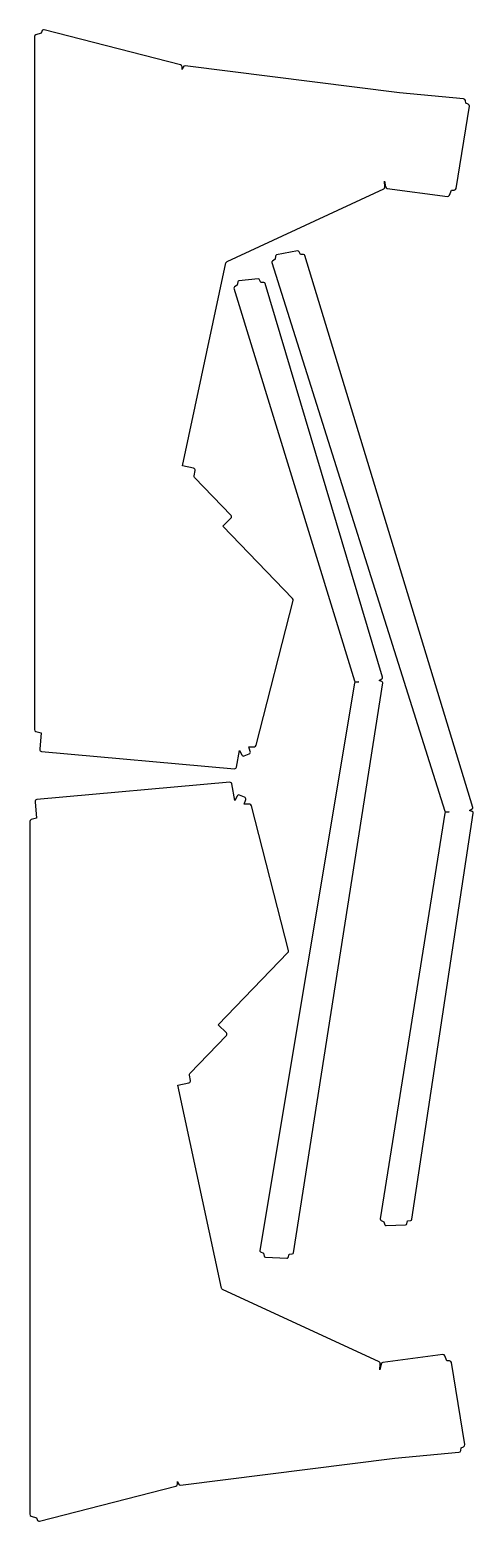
# Model space of a CAD drawing. Header units: millimetres. Extents: x 5087 to 6401, y 692 to 5113.
import ezdxf

# ---------------------------------------------------------------- set-up
doc = ezdxf.new("R2010")
doc.units = ezdxf.units.MM
doc.layers.get('0').update_dxf_attribs({"linetype": 'CONTINUOUS'})

msp = doc.modelspace()

# ---------------------------------------------------------------- linework, layer by layer
for points in [[(5736.4, 2987.7), (5752.5, 2987.9, 0.339454), (5758.3, 2992.4), (5867.1, 3421.7, 0.259743), (5865.6, 3427.3), (5658.9, 3641.3), (5683.3, 3664.9, 0.414214), (5683.5, 3673.4), (5575.2, 3785.5, -0.250036), (5573.7, 3790.9), (5577, 3806.3, 0.414214), (5572.4, 3813.5), (5539.2, 3820.6), (5668.5, 4421.7, -0.235422), (5671.8, 4425.8), (6135.9, 4641, 0.315299), (6139.4, 4646.9), (6137.9, 4663.9), (6141.6, 4647.3, 0.315299), (6146.6, 4642.6), (6324.6, 4618.6, 0.339454), (6330.9, 4622.2), (6337.1, 4637.1), (6344.9, 4637.8, 0.339454), (6350.2, 4642.8), (6389.9, 4886, 0.339454), (6386.5, 4892.4), (6379.4, 4895.6), (6378, 4903.3, 0.339454), (6372.7, 4908.3), (6182.5, 4926.2), (5547.6, 5006, 0.339454), (5541.2, 5002.3), (5538.3, 4995.1), (5538.2, 5002.9, 0.339454), (5533.7, 5008.7), (5129.7, 5112.6, 0.414214), (5122.4, 5108.2), (5120.9, 5102.4), (5105.3, 5098.3, 0.339454), (5100.9, 5092.5), (5100.9, 3039.1, 0.339454), (5105.3, 3033.3), (5120.9, 3029.2), (5116.5, 2980.4, 0.414214), (5122, 2973.8), (5693.4, 2922.8, 0.388879), (5699.8, 2927.7), (5708.5, 2976.6), (5715.1, 2963.6, 0.388879), (5722.6, 2960.7), (5737.1, 2966.4, 0.388879), (5740.6, 2973.7)], [(6390, 2799), (6397.9, 2803.6, 0.350474), (6399.7, 2808.2), (5902.3, 4444, 0.339454), (5898.4, 4446.9), (5889, 4446.6), (5885, 4455, 0.339454), (5880.6, 4457.2), (5818.3, 4445.4, 0.339454), (5815, 4441.8), (5814.3, 4432.5), (5806.4, 4427.5, 0.339454), (5804.8, 4422.9), (6316.8, 2797.2, 0.339454), (6320.8, 2794.4), (6330.1, 2794.8), (6320.8, 2793.8, 0.339454), (6317.3, 2790.5), (6125.8, 1588.2, 0.339454), (6128.1, 1583.9), (6136.7, 1580.1), (6139.4, 1571.2, 0.339454), (6143.4, 1568.3), (6200.8, 1570.6, 0.339454), (6204.5, 1573.7), (6206.6, 1582.8), (6215.9, 1583.8, 0.339454), (6219.4, 1587.2), (6401, 2791.4, 0.350474), (6398.5, 2795.7)], [(6062.4, 3180.5), (6053.1, 3179.6, 0.339454), (6049.6, 3176.2), (5768.8, 1495.1, 0.339454), (5771.1, 1490.8), (5779.6, 1486.9), (5781.6, 1477.8, 0.339454), (5785.3, 1474.6), (5848.7, 1471.7, 0.339454), (5852.7, 1474.4), (5855.5, 1483.4), (5864.8, 1484.3, 0.339454), (5868.3, 1487.7), (6133.2, 3176.9, 0.350474), (6130.8, 3181.2), (6122.3, 3184.6), (6130.2, 3189, 0.350474), (6132.1, 3193.7), (5784.7, 4360.9, 0.339454), (5780.8, 4363.7), (5771.5, 4363.5), (5768.1, 4372.2, 0.339454), (5764, 4374.8), (5706.9, 4369, 0.339454), (5703.3, 4365.6), (5701.8, 4356.4), (5693.9, 4351.4, 0.339454), (5692.2, 4346.9), (6049.1, 3183, 0.339454), (6053.1, 3180.1)], [(6359, 896.8, 0.339454), (6364.3, 901.8), (6365.6, 909.5), (6372.8, 912.7, 0.339454), (6376.2, 919.2), (6336.5, 1162.3, 0.339454), (6331.2, 1167.3), (6323.4, 1168.1), (6317.2, 1182.9, 0.339454), (6310.9, 1186.6), (6132.9, 1162.5, 0.315299), (6127.9, 1157.9), (6124.2, 1141.2), (6125.7, 1158.2, 0.315299), (6122.2, 1164.2), (5658.1, 1379.3, -0.235422), (5654.8, 1383.5), (5525.5, 1984.5), (5558.7, 1991.7, 0.414214), (5563.3, 1998.8), (5560, 2014.3, -0.250036), (5561.5, 2019.7), (5669.8, 2131.7, 0.414214), (5669.6, 2140.2), (5645.2, 2163.8), (5851.9, 2377.8, 0.259743), (5853.4, 2383.4), (5744.5, 2812.7, 0.339454), (5738.8, 2817.2), (5722.7, 2817.4), (5726.9, 2831.4, 0.388879), (5723.3, 2838.7), (5708.9, 2844.4, 0.388879), (5701.4, 2841.5), (5694.8, 2828.5), (5686.1, 2877.4, 0.388879), (5679.7, 2882.4), (5108.2, 2831.3, 0.414214), (5102.8, 2824.8), (5107.2, 2776), (5091.6, 2771.8, 0.339454), (5087.2, 2766), (5087.2, 712.7, 0.339454), (5091.6, 706.9), (5107.2, 702.7), (5108.7, 696.9, 0.414214), (5116, 692.6), (5520, 796.5, 0.339454), (5524.5, 802.2), (5524.6, 810), (5527.5, 802.8, 0.339454), (5533.8, 799.1), (6168.8, 879)]]:
    msp.add_lwpolyline(points, format="xyb", close=True)

doc.saveas('drawing.dxf')
